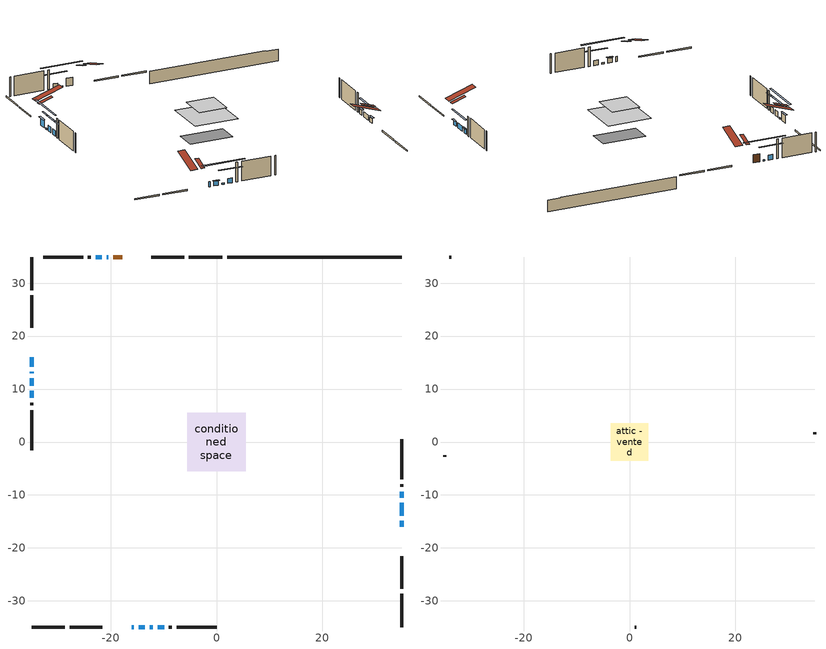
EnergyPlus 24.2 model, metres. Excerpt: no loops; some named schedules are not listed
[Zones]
conditioned space
 floor adiabatic (AdiabaticFloorConstruction): -5.5,-5.5 -5.5,5.5 5.5,5.5 5.5,-5.5 z3.36
 floor foundation (Slab1 construction): -5.45,-2.78 -5.45,2.78 5.45,2.78 5.45,-2.78 z-2.13
 wall outside (RimJoist1 construction): 1.09,34.94 -5.2,34.94 / -34.94,-34.94 -28.65,-34.94 / -34.94,34.94 -34.94,28.65 / 34.94,-34.94 34.94,-28.65 z0.92:1.22
 wall outside (RimJoist2 construction): -6.13,34.94 -12.3,34.94 / -27.72,-34.94 -21.55,-34.94 / -34.94,27.72 -34.94,21.55 / 34.94,-27.72 34.94,-21.55 z0.92:1.22
 wall outside (AdiabaticWallConstruction 1): -17.83,34.94 -19.49,34.94 z0.92:2.95
 wall outside (AdiabaticWallConstruction): -16.02,-34.94 -15.61,-34.94 / -21.66,34.94 -22.84,34.94 / -11.09,-34.94 -9.9,-34.94 z0.92:2.14; 34.94,-16.02 34.94,-14.86 / 34.94,-10.53 34.94,-9.37 z0.92:2.11; -14.68,-34.94 -13.56,-34.94 z0.92:2.06; -34.94,16.02 -34.94,14.19 z0.92:2.8; -20.41,34.94 -20.73,34.94 / -12.64,-34.94 -12.01,-34.94 / -34.94,13.27 -34.94,12.95 z0.92:1.24; 34.94,-13.93 34.94,-11.45 z0.92:2.19; -34.94,12.02 -34.94,10.64 / -34.94,9.72 -34.94,8.34 z0.92:2.34
 wall outside (Wall1 construction): -23.77,34.94 -24.27,34.94 / -8.97,-34.94 -8.47,-34.94 / -34.94,7.41 -34.94,6.91 / 34.94,-8.44 34.94,-7.94 z0.92:5.8
 wall outside (Wall2 construction): -25.2,34.94 -32.76,34.94 / -7.54,-34.94 0.02,-34.94 / -34.94,5.98 -34.94,-1.58 / 34.94,-7.01 34.94,0.55 z0.92:5.8
 wall foundation (FoundationWall1 construction): 2.02,34.94,-2.13 2.02,34.94,0.92 31.65,34.94,0.92 31.65,34.94,0.8 34.94,34.94,0.8 34.94,34.94,-2.13
 window (WindowConstruction 9): -16.02,-34.94 -15.61,-34.94 z0.92:2.14
 window (WindowConstruction 6): 34.94,-16.02 34.94,-14.86 z0.92:2.11
 window (WindowConstruction 7): -14.68,-34.94 -13.57,-34.94 z0.92:2.06
 window (WindowConstruction 8): -34.94,16.02 -34.94,14.19 z0.92:2.79
 window (WindowConstruction 10): -20.42,34.94 -20.73,34.94 z0.92:1.24
 window (WindowConstruction 11): -12.64,-34.94 -12.02,-34.94 z0.92:1.24
 window (WindowConstruction 12): -34.94,13.26 -34.94,12.95 z0.92:1.24
 window (WindowConstruction): 34.94,-13.93 34.94,-11.45 z0.92:2.19
 window (WindowConstruction 1): -21.66,34.94 -22.84,34.94 z0.92:2.14
 window (WindowConstruction 2): -11.09,-34.94 -9.9,-34.94 z0.92:2.14
 window (WindowConstruction 3): -34.94,12.02 -34.94,10.64 z0.92:2.34
 window (WindowConstruction 4): -34.94,9.72 -34.94,8.34 z0.92:2.34
 window (WindowConstruction 5): 34.94,-10.53 34.94,-9.37 z0.92:2.11
 door (Door): -17.83,34.94 -19.49,34.94 z0.92:2.95
 ceiling adiabatic (AdiabaticFloorConstruction): 5.5,-5.5 5.5,5.5 -5.5,5.5 -5.5,-5.5 z3.36
 roof outside (Roof2 construction): -16.9,34.94,5.8 -16.9,31.47,6.95 -15.99,31.47,6.95 -15.99,34.94,5.8; -16.95,-34.94,5.8 -16.95,-31.47,6.95 -17.86,-31.47,6.95 -17.86,-34.94,5.8; -34.94,16.95,5.8 -31.47,16.95,6.95 -31.47,17.86,6.95 -34.94,17.86,5.8; 34.94,-16.95,5.8 31.47,-16.95,6.95 31.47,-17.86,6.95 34.94,-17.86,5.8
attic - vented
 floor to conditioned space (Floor1 construction Reversed): -3.56,-3.56 -3.56,3.56 3.56,3.56 3.56,-3.56 z5.8
 wall outside (Wall4 construction): -33.69,34.94 -34.01,34.94 / 0.94,-34.94 1.27,-34.94 / -34.94,-2.51 -34.94,-2.83 / 34.94,1.48 34.94,1.8 z0.92:5.8
 roof outside (Roof1 construction): -15.06,34.94,5.8 -15.06,27.99,8.11 -13.23,27.99,8.11 -13.23,34.94,5.8; -18.79,-34.94,5.8 -18.79,-27.99,8.11 -20.62,-27.99,8.11 -20.62,-34.94,5.8; -34.94,18.79,5.8 -27.99,18.79,8.11 -27.99,20.62,8.11 -34.94,20.62,5.8; 34.94,-18.79,5.8 27.99,-18.79,8.11 27.99,-20.62,8.11 34.94,-20.62,5.8
shading: 34.94,-14.66 34.94,-16.22 35.35,-16.22 35.35,-14.66 z2.31; -13.36,-34.94 -14.88,-34.94 -14.88,-35.35 -13.36,-35.35 z2.26; -34.94,13.99 -34.94,16.22 -35.35,16.22 -35.35,13.99 z3; -25.96,34.94 -15.19,34.94 -15.19,35.35 -25.96,35.35 z6.47; -6.78,-34.94 -17.87,-34.94 -17.87,-35.35 -6.78,-35.35 z6.47; -34.94,7.72 -34.94,18.49 -35.35,18.49 -35.35,7.72 z6.47; 34.94,-8.96 34.94,-16.42 35.35,-16.42 35.35,-8.96 z4.68; -25.33,34.94 -19.17,34.94 -19.17,35.35 -25.33,35.35 z4.63; -7.41,-34.94 -13.58,-34.94 -13.58,-35.35 -7.41,-35.35 z4.63; -34.94,8.15 -34.94,14.51 -35.35,14.51 -35.35,8.15 z4.83; -34.94,5.85 -34.94,12.21 -35.35,12.21 -35.35,5.85 z4.83; 34.94,-9.17 34.94,-10.73 35.35,-10.73 35.35,-9.17 z2.31
[Building]
Building 1: Terrain=Suburbs
[Site:Location]
Montreal St Hubert_QC: Latitude {deg}=45.52; Longitude {deg}=-73.42; Time Zone {hr}=-5; Elevation {m}=27; Keep Site Location Information=Yes
[Site:GroundTemperature:Shallow]
1.93383, -0.393777, -0.58018, 0.524388, 4.95861, 9.37218, 13.1985, 15.6224, 15.8283, 13.8569, 10.1281, 5.84996
[Site:WaterMainsTemperature]
Calculation Method=Schedule; Temperature Schedule=mains temperature schedule
[Material] Roughness=Rough; Thermal Absorptance=0.9
Name | Thickness {m} | Conductivity {W/m-K} | Density {kg/m3} | Specific Heat {J/kg-K} | Solar Absorptance | Visible Absorptance
asphalt or fiberglass shingles | 0.00635 | 0.162714 | 1121.4 | 1465.45 | 0.84 | 0.84
ceiling loosefill ins | 0.254 | 0.0480833 | 16.02 | 1046.75 | 0.7 | 0.7
ceiling stud and cavity | 0.1397 | 0.23542 | 65.682 | 1177.47 | 0.7 | 0.7
concrete 4.0 in. | 0.1016 | 1.803125 | 2242.8 | 837.4 | 0.7 | 0.7
concrete 8.0 in. | 0.2032 | 1.803125 | 2242.8 | 837.4 | 0.7 | 0.7
door material | 0.04445 | 0.0451087 | 512.64 | 1214.23 | 0.7 | 0.7
floor covering | 0.0127 | 0.0433444 | 54.468 | 1339.84 | 0.6 | 0.6
floor rigid ins; wall rigid ins | 0.512978 | 0.029427 | 32.04 | 1214.23 | 0.7 | 0.7
floor stud and cavity | 0.1397 | 1.75129 | 37.0049 | 1207.88 | 0.7 | 0.7
furniture material conditioned space 1 | 0.1524 | 0.115458 | 640.8 | 1214.23 | 0.6 | 0.6
gypsum board | 0.0127 | 0.160291 | 801 | 837.4 | 0.6 | 0.6
osb sheathing 0.5 in. | 0.0127 | 0.115458 | 512.64 | 1214.23 | 0.7 | 0.7
osb sheathing 0.75 in. | 0.01905 | 0.115458 | 512.64 | 1214.23 | 0.7 | 0.7
rim joist stud and cavity | 0.0508 | 0.177588 | 50.32683 | 1063.81 | 0.6 | 0.6
rim joist stud and cavity 1 | 0.0508 | 0.271007 | 50.32683 | 1063.81 | 0.6 | 0.6
roof stud and cavity | 0.2032 | 0.117781 | 78.34581 | 1123.46 | 0.7 | 0.7
wall stud and cavity | 0.1397 | 0.138221 | 139.0536 | 1170.24 | 0.7 | 0.7
wall stud and cavity 1 | 0.1397 | 0.138704 | 139.0536 | 1170.24 | 0.7 | 0.7
wall stud and cavity 2 | 0.0889 | 6.1454 | 50.32683 | 1063.81 | 0.6 | 0.6
wall stud and cavity 3 | 0.0889 | 0.380278 | 52.3479 | 1209.89 | 0.7 | 0.7
wall stud and cavity 4 | 0.0889 | 0.391764 | 83.0341 | 1211.67 | 0.7 | 0.7
wood siding | 0.0254 | 0.102417 | 544.68 | 1172.36 | 0.4 | 0.4
wood siding 1 | 0.00254 | 0.102417 | 544.68 | 1172.36 | 0.4 | 0.4
wood siding 2; wood siding 3; wood siding 4 | 0.0254 | 0.102417 | 544.68 | 1172.36 | 0.7 | 0.7
[WindowMaterial:SimpleGlazingSystem]
Name | U-Factor {W/m2-K} | Solar Heat Gain Coefficient
WindowMaterial | 1.975944 | 0.34
WindowMaterial 1 | 1.995817 | 0.33
WindowMaterial 2 | 1.92655 | 0.35
WindowMaterial 3 | 1.77835 | 0.39
WindowMaterial 4 | 2.00774 | 0.33
WindowMaterial 5 | 1.836833 | 0.37
WindowMaterial 6 | 1.8516 | 0.36
WindowMaterial 7 | 1.81639 | 0.39
WindowMaterial 8 | 4.786554 | 0.61
WindowMaterial 9 | 8.12295 | 0.45
[Construction]
AdiabaticFloorConstruction: floor stud and cavity, floor rigid ins, osb sheathing 0.75 in., floor covering
AdiabaticWallConstruction: wood siding 3, wall rigid ins, wall stud and cavity 3, gypsum board
AdiabaticWallConstruction 1: wood siding 4, wall rigid ins, wall stud and cavity 3, gypsum board
Door: door material
Floor1 construction Reversed: gypsum board, ceiling stud and cavity, ceiling loosefill ins
FoundationWall1 construction: concrete 8.0 in.
furniture construction conditioned space 1: furniture material conditioned space 1
PartitionWallConstruction: gypsum board, wall stud and cavity 4, gypsum board
RimJoist1 construction: wood siding 2, rim joist stud and cavity
RimJoist2 construction: wood siding 2, rim joist stud and cavity 1
Roof1 construction: asphalt or fiberglass shingles
Roof2 construction: asphalt or fiberglass shingles, osb sheathing 0.75 in., roof stud and cavity, gypsum board
Slab1 construction: concrete 4.0 in.
Wall1 construction: wood siding, osb sheathing 0.5 in., wall stud and cavity, gypsum board
Wall2 construction: wood siding, osb sheathing 0.5 in., wall stud and cavity 1, gypsum board
Wall4 construction: wood siding 1, wall stud and cavity 2
WindowConstruction: WindowMaterial
WindowConstruction 1; WindowConstruction 2: WindowMaterial 1
WindowConstruction 10; WindowConstruction 11; WindowConstruction 12: WindowMaterial 9
WindowConstruction 3: WindowMaterial 2
WindowConstruction 4: WindowMaterial 3
WindowConstruction 5: WindowMaterial 4
WindowConstruction 6: WindowMaterial 5
WindowConstruction 7: WindowMaterial 6
WindowConstruction 8: WindowMaterial 7
WindowConstruction 9: WindowMaterial 8
[Zone] Multiplier=1; Part of Total Floor Area=Yes
Name | Volume {m3}
attic - vented | 19.0942
conditioned space | 483.7
[Space]
Name | Zone | Volume {m3}
attic - vented 1 | attic - vented | 19.0942
conditioned space 1 | conditioned space | 483.7
[ZoneInfiltration:EffectiveLeakageArea]
infil attic - vented 1: Zone or Space=attic - vented 1; Schedule=Always On Discrete; Effective Air Leakage Area {cm2}=1967.23; Stack Coefficient=0.00050007; Wind Coefficient=1.5109e-05
[ZoneMixing]
whole house fan mix: Zone or Space=attic - vented; Schedule=Always On Continuous; Design Flow Rate Calculation Method=Flow/Zone; Design Flow Rate {m3/s}=0; Source Zone or Space=conditioned space
[SurfaceProperty:ExposedFoundationPerimeter]
Slab1: Exposed Perimeter Calculation Method=TotalExposedPerimeter; Total Exposed Perimeter {m}=32.919
[InternalMass] Zone or ZoneList=conditioned space; Space or SpaceList=conditioned space 1
Name | Construction | Surface Area {m2}
furniture mass conditioned space 1 | furniture construction conditioned space 1 | 72.6799
partition wall mass | PartitionWallConstruction | 181.7
[Lights]
interior lighting: Zone or ZoneList or Space or SpaceList=conditioned space 1; Schedule=interior lighting schedule; Design Level Calculation Method=LightingLevel; Lighting Level {W}=343.2; Return Air Fraction=0; Fraction Radiant=0.6; Fraction Visible=0.2; Fraction Replaceable=1
[People]
occupants: Zone or ZoneList or Space or SpaceList=conditioned space 1; Number of People Schedule=occupants schedule; Number of People Calculation Method=People; Number of People=3; Fraction Radiant=0.314171; Sensible Heat Fraction=0.56303; Activity Level Schedule=occupants activity schedule; Carbon Dioxide Generation Rate {m3/s-W}=0; Enable ASHRAE 55 Comfort Warnings=No; Mean Radiant Temperature Calculation Type=EnclosureAveraged
[ElectricEquipment] Zone or ZoneList or Space or SpaceList=conditioned space 1; Design Level Calculation Method=EquipmentLevel
Name | Schedule | Design Level {W} | Fraction Latent | Fraction Radiant | Fraction Lost
clothes dryer | clothes dryer schedule | 140.772 | 0.015 | 0.081 | 0.85
clothes washer | clothes washer schedule | 32.1985 | 0.03 | 0.162 | 0.7
cooking range | cooking range schedule | 215.147 | 0.08 | 0.432 | 0.2
dishwasher | dishwasher schedule | 66.8632 | 0.3 | 0.18 | 0.4
fridge | fridge schedule | 72.9452 | 0 | 0.6 | 0
mech vent house fan | mech vent house fan schedule | 0 | 0 | 0 | 1
mech vent house fan cfis | mech vent house fan cfis schedule | 0 | 0 | 0 | 0
misc plug loads | misc plug loads schedule | 494.7 | 0.045 | 0.513 | 0.1
whole house fan | Always On Discrete | 0 | 0 | 0 | 1
[OtherEquipment] Zone or ZoneList or Space or SpaceList=conditioned space 1; Design Level Calculation Method=EquipmentLevel
Name | Fuel Type | Schedule | Design Level {W} | Fraction Latent | Fraction Radiant | Fraction Lost
clothes dryer 1 | Electricity | clothes dryer schedule | 0 | 0.015 | 0.081 | 0.85
cooking range 1 | Electricity | cooking range schedule | 0 | 0.08 | 0.432 | 0.2
general water use latent | None | general water use schedule | 62.594 | 1 | 0 | 0
general water use sensible | None | general water use schedule | -61.6891 | 0 | 0.6 | 0
mech vent house fan latent load | None | Always On Discrete | 0 | 1 | 0 | 0
mech vent house fan sensible load | None | Always On Discrete | 0 | 0 | 0 | 0
water heater energy adjustment1 | Electricity | Always On Discrete | 0.01 | 0 | 0 | 1
[ZoneInfiltration:DesignFlowRate] Zone or ZoneList or Space or SpaceList=conditioned space 1; Schedule=Always On Discrete; Design Flow Rate Calculation Method=Flow/Zone; Design Flow Rate {m3/s}=0
infil flow; natural vent flow; whole house fan flow
[Foundation:Kiva]
Foundation Kiva 1: Initial Indoor Air Temperature {C}=21; Wall Height Above Grade {m}=0.920008; Wall Depth Below Slab {m}=0.2032
[Foundation:Kiva:Settings]
Soil Conductivity {W/m-K}=0.849921; Soil Density {kg/m3}=1842.3; Soil Specific Heat {J/kg-K}=418.7; Ground Solar Absorptivity=0.9; Ground Thermal Absorptivity=0.9; Ground Surface Roughness {m}=0.03; Far-Field Width {m}=40; Deep-Ground Boundary Condition=ZeroFlux; Deep-Ground Depth {m}=40; Minimum Cell Dimension {m}=0.2; Maximum Cell Growth Coefficient=3; Simulation Timestep=Timestep
[Exterior:Lights]
exterior lighting: Schedule=exterior lighting schedule; Design Level {W}=75.6
[Schedule:Constant]
Name | Hourly Value
Always On Continuous; mech vent house fan schedule; mech vent house fan cfis schedule; Always On Discrete | 1
occupants activity schedule | 117.228
fridge schedule | 0
[Schedule:Week:Daily]
interior lighting schedule Week Rule - Jan1-Jan27: interior lighting schedule day, interior lighting schedule day, interior lighting schedule day, interior lighting schedule day, interior lighting schedule day, interior lighting schedule day, interior lighting schedule day, interior lighting schedule default day, interior lighting schedule default day, interior lighting schedule default day, interior lighting schedule default day, interior lighting schedule default day
interior lighting schedule Week Rule - Jan28-Feb3: interior lighting schedule day, interior lighting schedule day, interior lighting schedule day, interior lighting schedule day, interior lighting schedule day 1, interior lighting schedule day 1, interior lighting schedule day 1, interior lighting schedule default day, interior lighting schedule default day, interior lighting schedule default day, interior lighting schedule default day, interior lighting schedule default day
interior lighting schedule Week Rule - Feb4-Feb24: interior lighting schedule day 1, interior lighting schedule day 1, interior lighting schedule day 1, interior lighting schedule day 1, interior lighting schedule day 1, interior lighting schedule day 1, interior lighting schedule day 1, interior lighting schedule default day, interior lighting schedule default day, interior lighting schedule default day, interior lighting schedule default day, interior lighting schedule default day
interior lighting schedule Week Rule - Feb25-Mar3: interior lighting schedule day 1, interior lighting schedule day 1, interior lighting schedule day 1, interior lighting schedule day 1, interior lighting schedule day 2, interior lighting schedule day 2, interior lighting schedule day 2, interior lighting schedule default day, interior lighting schedule default day, interior lighting schedule default day, interior lighting schedule default day, interior lighting schedule default day
interior lighting schedule Week Rule - Mar4-Mar31: interior lighting schedule day 2, interior lighting schedule day 2, interior lighting schedule day 2, interior lighting schedule day 2, interior lighting schedule day 2, interior lighting schedule day 2, interior lighting schedule day 2, interior lighting schedule default day, interior lighting schedule default day, interior lighting schedule default day, interior lighting schedule default day, interior lighting schedule default day
interior lighting schedule Week Rule - Apr1-Apr28: interior lighting schedule day 3, interior lighting schedule day 3, interior lighting schedule day 3, interior lighting schedule day 3, interior lighting schedule day 3, interior lighting schedule day 3, interior lighting schedule day 3, interior lighting schedule default day, interior lighting schedule default day, interior lighting schedule default day, interior lighting schedule default day, interior lighting schedule default day
interior lighting schedule Week Rule - Apr29-May5: interior lighting schedule day 3, interior lighting schedule day 3, interior lighting schedule day 4, interior lighting schedule day 4, interior lighting schedule day 4, interior lighting schedule day 4, interior lighting schedule day 4, interior lighting schedule default day, interior lighting schedule default day, interior lighting schedule default day, interior lighting schedule default day, interior lighting schedule default day
interior lighting schedule Week Rule - May6-May26: interior lighting schedule day 4, interior lighting schedule day 4, interior lighting schedule day 4, interior lighting schedule day 4, interior lighting schedule day 4, interior lighting schedule day 4, interior lighting schedule day 4, interior lighting schedule default day, interior lighting schedule default day, interior lighting schedule default day, interior lighting schedule default day, interior lighting schedule default day
interior lighting schedule Week Rule - May27-Jun2: interior lighting schedule day 4, interior lighting schedule day 4, interior lighting schedule day 4, interior lighting schedule day 4, interior lighting schedule day 4, interior lighting schedule day 5, interior lighting schedule day 5, interior lighting schedule default day, interior lighting schedule default day, interior lighting schedule default day, interior lighting schedule default day, interior lighting schedule default day
interior lighting schedule Week Rule - Jun3-Jun30: interior lighting schedule day 5, interior lighting schedule day 5, interior lighting schedule day 5, interior lighting schedule day 5, interior lighting schedule day 5, interior lighting schedule day 5, interior lighting schedule day 5, interior lighting schedule default day, interior lighting schedule default day, interior lighting schedule default day, interior lighting schedule default day, interior lighting schedule default day
interior lighting schedule Week Rule - Jul1-Jul28: interior lighting schedule day 6, interior lighting schedule day 6, interior lighting schedule day 6, interior lighting schedule day 6, interior lighting schedule day 6, interior lighting schedule day 6, interior lighting schedule day 6, interior lighting schedule default day, interior lighting schedule default day, interior lighting schedule default day, interior lighting schedule default day, interior lighting schedule default day
interior lighting schedule Week Rule - Jul29-Aug4: interior lighting schedule day 6, interior lighting schedule day 6, interior lighting schedule day 6, interior lighting schedule day 7, interior lighting schedule day 7, interior lighting schedule day 7, interior lighting schedule day 7, interior lighting schedule default day, interior lighting schedule default day, interior lighting schedule default day, interior lighting schedule default day, interior lighting schedule default day
interior lighting schedule Week Rule - Aug5-Aug25: interior lighting schedule day 7, interior lighting schedule day 7, interior lighting schedule day 7, interior lighting schedule day 7, interior lighting schedule day 7, interior lighting schedule day 7, interior lighting schedule day 7, interior lighting schedule default day, interior lighting schedule default day, interior lighting schedule default day, interior lighting schedule default day, interior lighting schedule default day
interior lighting schedule Week Rule - Aug26-Sep1: interior lighting schedule day 7, interior lighting schedule day 7, interior lighting schedule day 7, interior lighting schedule day 7, interior lighting schedule day 7, interior lighting schedule day 7, interior lighting schedule day 8, interior lighting schedule default day, interior lighting schedule default day, interior lighting schedule default day, interior lighting schedule default day, interior lighting schedule default day
interior lighting schedule Week Rule - Sep2-Sep29: interior lighting schedule day 8, interior lighting schedule day 8, interior lighting schedule day 8, interior lighting schedule day 8, interior lighting schedule day 8, interior lighting schedule day 8, interior lighting schedule day 8, interior lighting schedule default day, interior lighting schedule default day, interior lighting schedule default day, interior lighting schedule default day, interior lighting schedule default day
interior lighting schedule Week Rule - Sep30-Oct6: interior lighting schedule day 8, interior lighting schedule day 9, interior lighting schedule day 9, interior lighting schedule day 9, interior lighting schedule day 9, interior lighting schedule day 9, interior lighting schedule day 9, interior lighting schedule default day, interior lighting schedule default day, interior lighting schedule default day, interior lighting schedule default day, interior lighting schedule default day
interior lighting schedule Week Rule - Oct7-Oct27: interior lighting schedule day 9, interior lighting schedule day 9, interior lighting schedule day 9, interior lighting schedule day 9, interior lighting schedule day 9, interior lighting schedule day 9, interior lighting schedule day 9, interior lighting schedule default day, interior lighting schedule default day, interior lighting schedule default day, interior lighting schedule default day, interior lighting schedule default day
interior lighting schedule Week Rule - Oct28-Nov3: interior lighting schedule day 9, interior lighting schedule day 9, interior lighting schedule day 9, interior lighting schedule day 9, interior lighting schedule day 10, interior lighting schedule day 10, interior lighting schedule day 10, interior lighting schedule default day, interior lighting schedule default day, interior lighting schedule default day, interior lighting schedule default day, interior lighting schedule default day
interior lighting schedule Week Rule - Nov4-Nov24: interior lighting schedule day 10, interior lighting schedule day 10, interior lighting schedule day 10, interior lighting schedule day 10, interior lighting schedule day 10, interior lighting schedule day 10, interior lighting schedule day 10, interior lighting schedule default day, interior lighting schedule default day, interior lighting schedule default day, interior lighting schedule default day, interior lighting schedule default day
interior lighting schedule Week Rule - Nov25-Dec1: interior lighting schedule day 10, interior lighting schedule day 10, interior lighting schedule day 10, interior lighting schedule day 10, interior lighting schedule day 10, interior lighting schedule day 10, interior lighting schedule day 11, interior lighting schedule default day, interior lighting schedule default day, interior lighting schedule default day, interior lighting schedule default day, interior lighting schedule default day
interior lighting schedule Week Rule - Dec2-Dec31: interior lighting schedule day 11, interior lighting schedule day 11, interior lighting schedule day 11, interior lighting schedule day 11, interior lighting schedule day 11, interior lighting schedule day 11, interior lighting schedule day 11, interior lighting schedule default day, interior lighting schedule default day, interior lighting schedule default day, interior lighting schedule default day, interior lighting schedule default day
occupants schedule Week Rule - Jan1-Dec31: occupants schedule day, occupants schedule day, occupants schedule day, occupants schedule day, occupants schedule day, occupants schedule day, occupants schedule day, occupants schedule default day, occupants schedule default day, occupants schedule default day, occupants schedule default day, occupants schedule default day
clothes dryer schedule Week Rule - Jan1-Dec31: clothes dryer schedule day, clothes dryer schedule day, clothes dryer schedule day, clothes dryer schedule day, clothes dryer schedule day, clothes dryer schedule day, clothes dryer schedule day, clothes dryer schedule default day, clothes dryer schedule default day, clothes dryer schedule default day, clothes dryer schedule default day, clothes dryer schedule default day
clothes washer schedule Week Rule - Jan1-Dec31: clothes washer schedule day, clothes washer schedule day, clothes washer schedule day, clothes washer schedule day, clothes washer schedule day, clothes washer schedule day, clothes washer schedule day, clothes washer schedule default day, clothes washer schedule default day, clothes washer schedule default day, clothes washer schedule default day, clothes washer schedule default day
cooking range schedule Week Rule - Jan1-Dec31: cooking range schedule day, cooking range schedule day, cooking range schedule day, cooking range schedule day, cooking range schedule day, cooking range schedule day, cooking range schedule day, cooking range schedule default day, cooking range schedule default day, cooking range schedule default day, cooking range schedule default day, cooking range schedule default day
dishwasher schedule Week Rule - Jan1-Dec31: dishwasher schedule day, dishwasher schedule day, dishwasher schedule day, dishwasher schedule day, dishwasher schedule day, dishwasher schedule day, dishwasher schedule day, dishwasher schedule default day, dishwasher schedule default day, dishwasher schedule default day, dishwasher schedule default day, dishwasher schedule default day
misc plug loads schedule Week Rule - Jan1-Dec31: misc plug loads schedule day, misc plug loads schedule day, misc plug loads schedule day, misc plug loads schedule day, misc plug loads schedule day, misc plug loads schedule day, misc plug loads schedule day, misc plug loads schedule default day, misc plug loads schedule default day, misc plug loads schedule default day, misc plug loads schedule default day, misc plug loads schedule default day
general water use schedule Week Rule - Jan1-Dec31: general water use schedule day, general water use schedule day, general water use schedule day, general water use schedule day, general water use schedule day, general water use schedule day, general water use schedule day, general water use schedule default day, general water use schedule default day, general water use schedule default day, general water use schedule default day, general water use schedule default day
exterior lighting schedule Week Rule - Jan1-Jan27: exterior lighting schedule day, exterior lighting schedule day, exterior lighting schedule day, exterior lighting schedule day, exterior lighting schedule day, exterior lighting schedule day, exterior lighting schedule day, exterior lighting schedule default day, exterior lighting schedule default day, exterior lighting schedule default day, exterior lighting schedule default day, exterior lighting schedule default day
exterior lighting schedule Week Rule - Jan28-Feb3: exterior lighting schedule day, exterior lighting schedule day, exterior lighting schedule day, exterior lighting schedule day, exterior lighting schedule day 1, exterior lighting schedule day 1, exterior lighting schedule day 1, exterior lighting schedule default day, exterior lighting schedule default day, exterior lighting schedule default day, exterior lighting schedule default day, exterior lighting schedule default day
exterior lighting schedule Week Rule - Feb4-Feb24: exterior lighting schedule day 1, exterior lighting schedule day 1, exterior lighting schedule day 1, exterior lighting schedule day 1, exterior lighting schedule day 1, exterior lighting schedule day 1, exterior lighting schedule day 1, exterior lighting schedule default day, exterior lighting schedule default day, exterior lighting schedule default day, exterior lighting schedule default day, exterior lighting schedule default day
exterior lighting schedule Week Rule - Feb25-Mar3: exterior lighting schedule day 1, exterior lighting schedule day 1, exterior lighting schedule day 1, exterior lighting schedule day 1, exterior lighting schedule day 2, exterior lighting schedule day 2, exterior lighting schedule day 2, exterior lighting schedule default day, exterior lighting schedule default day, exterior lighting schedule default day, exterior lighting schedule default day, exterior lighting schedule default day
exterior lighting schedule Week Rule - Mar4-Mar31: exterior lighting schedule day 2, exterior lighting schedule day 2, exterior lighting schedule day 2, exterior lighting schedule day 2, exterior lighting schedule day 2, exterior lighting schedule day 2, exterior lighting schedule day 2, exterior lighting schedule default day, exterior lighting schedule default day, exterior lighting schedule default day, exterior lighting schedule default day, exterior lighting schedule default day
exterior lighting schedule Week Rule - Apr1-Apr28: exterior lighting schedule day 3, exterior lighting schedule day 3, exterior lighting schedule day 3, exterior lighting schedule day 3, exterior lighting schedule day 3, exterior lighting schedule day 3, exterior lighting schedule day 3, exterior lighting schedule default day, exterior lighting schedule default day, exterior lighting schedule default day, exterior lighting schedule default day, exterior lighting schedule default day
exterior lighting schedule Week Rule - Apr29-May5: exterior lighting schedule day 3, exterior lighting schedule day 3, exterior lighting schedule day 4, exterior lighting schedule day 4, exterior lighting schedule day 4, exterior lighting schedule day 4, exterior lighting schedule day 4, exterior lighting schedule default day, exterior lighting schedule default day, exterior lighting schedule default day, exterior lighting schedule default day, exterior lighting schedule default day
exterior lighting schedule Week Rule - May6-May26: exterior lighting schedule day 4, exterior lighting schedule day 4, exterior lighting schedule day 4, exterior lighting schedule day 4, exterior lighting schedule day 4, exterior lighting schedule day 4, exterior lighting schedule day 4, exterior lighting schedule default day, exterior lighting schedule default day, exterior lighting schedule default day, exterior lighting schedule default day, exterior lighting schedule default day
exterior lighting schedule Week Rule - May27-Jun2: exterior lighting schedule day 4, exterior lighting schedule day 4, exterior lighting schedule day 4, exterior lighting schedule day 4, exterior lighting schedule day 4, exterior lighting schedule day 5, exterior lighting schedule day 5, exterior lighting schedule default day, exterior lighting schedule default day, exterior lighting schedule default day, exterior lighting schedule default day, exterior lighting schedule default day
exterior lighting schedule Week Rule - Jun3-Jun30: exterior lighting schedule day 5, exterior lighting schedule day 5, exterior lighting schedule day 5, exterior lighting schedule day 5, exterior lighting schedule day 5, exterior lighting schedule day 5, exterior lighting schedule day 5, exterior lighting schedule default day, exterior lighting schedule default day, exterior lighting schedule default day, exterior lighting schedule default day, exterior lighting schedule default day
exterior lighting schedule Week Rule - Jul1-Jul28: exterior lighting schedule day 6, exterior lighting schedule day 6, exterior lighting schedule day 6, exterior lighting schedule day 6, exterior lighting schedule day 6, exterior lighting schedule day 6, exterior lighting schedule day 6, exterior lighting schedule default day, exterior lighting schedule default day, exterior lighting schedule default day, exterior lighting schedule default day, exterior lighting schedule default day
exterior lighting schedule Week Rule - Jul29-Aug4: exterior lighting schedule day 6, exterior lighting schedule day 6, exterior lighting schedule day 6, exterior lighting schedule day 7, exterior lighting schedule day 7, exterior lighting schedule day 7, exterior lighting schedule day 7, exterior lighting schedule default day, exterior lighting schedule default day, exterior lighting schedule default day, exterior lighting schedule default day, exterior lighting schedule default day
exterior lighting schedule Week Rule - Aug5-Aug25: exterior lighting schedule day 7, exterior lighting schedule day 7, exterior lighting schedule day 7, exterior lighting schedule day 7, exterior lighting schedule day 7, exterior lighting schedule day 7, exterior lighting schedule day 7, exterior lighting schedule default day, exterior lighting schedule default day, exterior lighting schedule default day, exterior lighting schedule default day, exterior lighting schedule default day
exterior lighting schedule Week Rule - Aug26-Sep1: exterior lighting schedule day 7, exterior lighting schedule day 7, exterior lighting schedule day 7, exterior lighting schedule day 7, exterior lighting schedule day 7, exterior lighting schedule day 7, exterior lighting schedule day 8, exterior lighting schedule default day, exterior lighting schedule default day, exterior lighting schedule default day, exterior lighting schedule default day, exterior lighting schedule default day
exterior lighting schedule Week Rule - Sep2-Sep29: exterior lighting schedule day 8, exterior lighting schedule day 8, exterior lighting schedule day 8, exterior lighting schedule day 8, exterior lighting schedule day 8, exterior lighting schedule day 8, exterior lighting schedule day 8, exterior lighting schedule default day, exterior lighting schedule default day, exterior lighting schedule default day, exterior lighting schedule default day, exterior lighting schedule default day
exterior lighting schedule Week Rule - Sep30-Oct6: exterior lighting schedule day 8, exterior lighting schedule day 9, exterior lighting schedule day 9, exterior lighting schedule day 9, exterior lighting schedule day 9, exterior lighting schedule day 9, exterior lighting schedule day 9, exterior lighting schedule default day, exterior lighting schedule default day, exterior lighting schedule default day, exterior lighting schedule default day, exterior lighting schedule default day
exterior lighting schedule Week Rule - Oct7-Oct27: exterior lighting schedule day 9, exterior lighting schedule day 9, exterior lighting schedule day 9, exterior lighting schedule day 9, exterior lighting schedule day 9, exterior lighting schedule day 9, exterior lighting schedule day 9, exterior lighting schedule default day, exterior lighting schedule default day, exterior lighting schedule default day, exterior lighting schedule default day, exterior lighting schedule default day
exterior lighting schedule Week Rule - Oct28-Nov3: exterior lighting schedule day 9, exterior lighting schedule day 9, exterior lighting schedule day 9, exterior lighting schedule day 9, exterior lighting schedule day 10, exterior lighting schedule day 10, exterior lighting schedule day 10, exterior lighting schedule default day, exterior lighting schedule default day, exterior lighting schedule default day, exterior lighting schedule default day, exterior lighting schedule default day
exterior lighting schedule Week Rule - Nov4-Nov24: exterior lighting schedule day 10, exterior lighting schedule day 10, exterior lighting schedule day 10, exterior lighting schedule day 10, exterior lighting schedule day 10, exterior lighting schedule day 10, exterior lighting schedule day 10, exterior lighting schedule default day, exterior lighting schedule default day, exterior lighting schedule default day, exterior lighting schedule default day, exterior lighting schedule default day
[Schedule:Year]
interior lighting schedule: interior lighting schedule Week Rule - Jan1-Jan27, 1, 1, 1, 27, interior lighting schedule Week Rule - Jan28-Feb3, 1, 28, 2, 3, interior lighting schedule Week Rule - Feb4-Feb24, 2, 4, 2, 24, interior lighting schedule Week Rule - Feb25-Mar3, 2, 25, 3, 3, interior lighting schedule Week Rule - Mar4-Mar31, 3, 4, 3, 31, interior lighting schedule Week Rule - Apr1-Apr28, 4, 1, 4, 28, interior lighting schedule Week Rule - Apr29-May5, 4, 29, 5, 5, interior lighting schedule Week Rule - May6-May26, 5, 6, 5, 26, interior lighting schedule Week Rule - May27-Jun2, 5, 27, 6, 2, interior lighting schedule Week Rule - Jun3-Jun30, 6, 3, 6, 30, interior lighting schedule Week Rule - Jul1-Jul28, 7, 1, 7, 28, interior lighting schedule Week Rule - Jul29-Aug4, 7, 29, 8, 4, interior lighting schedule Week Rule - Aug5-Aug25, 8, 5, 8, 25, interior lighting schedule Week Rule - Aug26-Sep1, 8, 26, 9, 1, interior lighting schedule Week Rule - Sep2-Sep29, 9, 2, 9, 29, interior lighting schedule Week Rule - Sep30-Oct6, 9, 30, 10, 6, interior lighting schedule Week Rule - Oct7-Oct27, 10, 7, 10, 27, interior lighting schedule Week Rule - Oct28-Nov3, 10, 28, 11, 3, interior lighting schedule Week Rule - Nov4-Nov24, 11, 4, 11, 24, interior lighting schedule Week Rule - Nov25-Dec1, 11, 25, 12, 1, interior lighting schedule Week Rule - Dec2-Dec31, 12, 2, 12, 31
occupants schedule: occupants schedule Week Rule - Jan1-Dec31, 1, 1, 12, 31
clothes dryer schedule: clothes dryer schedule Week Rule - Jan1-Dec31, 1, 1, 12, 31
clothes washer schedule: clothes washer schedule Week Rule - Jan1-Dec31, 1, 1, 12, 31
cooking range schedule: cooking range schedule Week Rule - Jan1-Dec31, 1, 1, 12, 31
dishwasher schedule: dishwasher schedule Week Rule - Jan1-Dec31, 1, 1, 12, 31
misc plug loads schedule: misc plug loads schedule Week Rule - Jan1-Dec31, 1, 1, 12, 31
general water use schedule: general water use schedule Week Rule - Jan1-Dec31, 1, 1, 12, 31
exterior lighting schedule: exterior lighting schedule Week Rule - Jan1-Jan27, 1, 1, 1, 27, exterior lighting schedule Week Rule - Jan28-Feb3, 1, 28, 2, 3, exterior lighting schedule Week Rule - Feb4-Feb24, 2, 4, 2, 24, exterior lighting schedule Week Rule - Feb25-Mar3, 2, 25, 3, 3, exterior lighting schedule Week Rule - Mar4-Mar31, 3, 4, 3, 31, exterior lighting schedule Week Rule - Apr1-Apr28, 4, 1, 4, 28, exterior lighting schedule Week Rule - Apr29-May5, 4, 29, 5, 5, exterior lighting schedule Week Rule - May6-May26, 5, 6, 5, 26, exterior lighting schedule Week Rule - May27-Jun2, 5, 27, 6, 2, exterior lighting schedule Week Rule - Jun3-Jun30, 6, 3, 6, 30, exterior lighting schedule Week Rule - Jul1-Jul28, 7, 1, 7, 28, exterior lighting schedule Week Rule - Jul29-Aug4, 7, 29, 8, 4, exterior lighting schedule Week Rule - Aug5-Aug25, 8, 5, 8, 25, exterior lighting schedule Week Rule - Aug26-Sep1, 8, 26, 9, 1, exterior lighting schedule Week Rule - Sep2-Sep29, 9, 2, 9, 29, exterior lighting schedule Week Rule - Sep30-Oct6, 9, 30, 10, 6, exterior lighting schedule Week Rule - Oct7-Oct27, 10, 7, 10, 27, exterior lighting schedule Week Rule - Oct28-Nov3, 10, 28, 11, 3, exterior lighting schedule Week Rule - Nov4-Nov24, 11, 4, 11, 24, exterior lighting schedule Week Rule - Nov25-Dec1, 11, 25, 12, 1, exterior lighting schedule Week Rule - Dec2-Dec31, 12, 2, 12, 31
[Schedule:Compact]
mains temperature schedule: Through: 01/01, For: AllDays, Until: 24:00, 6.48833, Through: 01/02, For: AllDays, Until: 24:00, 6.41, Through: 01/03, For: AllDays, Until: 24:00, 6.33278, Through: 01/04, For: AllDays, Until: 24:00, 6.25667, Through: 01/05, For: AllDays, Until: 24:00, 6.18222, Through: 01/06, For: AllDays, Until: 24:00, 6.10889, Through: 01/07, For: AllDays, Until: 24:00, 6.03722, Through: 01/08, For: AllDays, Until: 24:00, 5.96667, Through: 01/09, For: AllDays, Until: 24:00, 5.89778, Through: 01/10, For: AllDays, Until: 24:00, 5.83, Through: 01/11, For: AllDays, Until: 24:00, 5.76389, Through: 01/12, For: AllDays, Until: 24:00, 5.69944, Through: 01/13, For: AllDays, Until: 24:00, 5.63611, Through: 01/14, For: AllDays, Until: 24:00, 5.57444, Through: 01/15, For: AllDays, Until: 24:00, 5.51444, Through: 01/16, For: AllDays, Until: 24:00, 5.45611, Through: 01/17, For: AllDays, Until: 24:00, 5.39944, Through: 01/18, For: AllDays, Until: 24:00, 5.34389, Through: 01/19, For: AllDays, Until: 24:00, 5.29, Through: 01/20, For: AllDays, Until: 24:00, 5.23833, Through: 01/21, For: AllDays, Until: 24:00, 5.18778, Through: 01/22, For: AllDays, Until: 24:00, 5.13889, Through: 01/23, For: AllDays, Until: 24:00, 5.09222, Through: 01/24, For: AllDays, Until: 24:00, 5.04667, Through: 01/25, For: AllDays, Until: 24:00, 5.00278, Through: 01/26, For: AllDays, Until: 24:00, 4.96111, Through: 01/27, For: AllDays, Until: 24:00, 4.92111, Through: 01/28, For: AllDays, Until: 24:00, 4.88222, Through: 01/29, For: AllDays, Until: 24:00, 4.84556, Through: 01/30, For: AllDays, Until: 24:00, 4.81056, Through: 01/31, For: AllDays, Until: 24:00, 4.77722, Through: 02/01, For: AllDays, Until: 24:00, 4.74611, Through: 02/02, For: AllDays, Until: 24:00, 4.71667, Through: 02/03, For: AllDays, Until: 24:00, 4.68889, Through: 02/04, For: AllDays, Until: 24:00, 4.66278, Through: 02/05, For: AllDays, Until: 24:00, 4.63833, Through: 02/06, For: AllDays, Until: 24:00, 4.61611, Through: 02/07, For: AllDays, Until: 24:00, 4.59556, Through: 02/08, For: AllDays, Until: 24:00, 4.57667, Through: 02/09, For: AllDays, Until: 24:00, 4.56, Through: 02/10, For: AllDays, Until: 24:00, 4.545, Through: 02/11, For: AllDays, Until: 24:00, 4.53167, Through: 02/12, For: AllDays, Until: 24:00, 4.52056, Through: 02/13, For: AllDays, Until: 24:00, 4.51111, Through: 02/14, For: AllDays, Until: 24:00, 4.50333, Through: 02/15, For: AllDays, Until: 24:00, 4.49778, Through: 02/16, For: AllDays, Until: 24:00, 4.49389, Through: 02/17, For: AllDays, Until: 24:00, 4.49167, Through: 02/18, For: AllDays, Until: 24:00, 4.49167, Through: 02/19, For: AllDays, Until: 24:00, 4.49333, Through: 02/20, For: AllDays, Until: 24:00, 4.49722, Through: 02/21, For: AllDays, Until: 24:00, 4.50278, Through: 02/22, For: AllDays, Until: 24:00, 4.51, Through: 02/23, For: AllDays, Until: 24:00, 4.51889, Through: 02/24, For: AllDays, Until: 24:00, 4.53, Through: 02/25, For: AllDays, Until: 24:00, 4.54333, Through: 02/26, For: AllDays, Until: 24:00, 4.55778, Through: 02/27, For: AllDays, Until: 24:00, 4.57444, Through: 02/28, For: AllDays, Until: 24:00, 4.59278, Through: 03/01, For: AllDays, Until: 24:00, 4.61333, Through: 03/02, For: AllDays, Until: 24:00, 4.63556, Through: 03/03, For: AllDays, Until: 24:00, 4.65944, Through: 03/04, For: AllDays, Until: 24:00, 4.685, Through: 03/05, For: AllDays, Until: 24:00, 4.71278, Through: 03/06, For: AllDays, Until: 24:00, 4.74222, Through: 03/07, For: AllDays, Until: 24:00, 4.77333, Through: 03/08, For: AllDays, Until: 24:00, 4.80611, Through: 03/09, For: AllDays, Until: 24:00, 4.84111, Through: 03/10, For: AllDays, Until: 24:00, 4.87722, Through: 03/11, For: AllDays, Until: 24:00, 4.91556, Through: 03/12, For: AllDays, Until: 24:00, 4.95556, Through: 03/13, For: AllDays, Until: 24:00, 4.99722, Through: 03/14, For: AllDays, Until: 24:00, 5.04056, Through: 03/15, For: AllDays, Until: 24:00, 5.08611, Through: 03/16, For: AllDays, Until: 24:00, 5.13278, Through: 03/17, For: AllDays, Until: 24:00, 5.18111, Through: 03/18, For: AllDays, Until: 24:00, 5.23167, Through: 03/19, For: AllDays, Until: 24:00, 5.28333, Through: 03/20, For: AllDays, Until: 24:00, 5.33667, Through: 03/21, For: AllDays, Until: 24:00, 5.39167, Through: 03/22, For: AllDays, Until: 24:00, 5.44833, Through: 03/23, For: AllDays, Until: 24:00, 5.50667, Through: 03/24, For: AllDays, Until: 24:00, 5.56667, Through: 03/25, For: AllDays, Until: 24:00, 5.62778, Through: 03/26, For: AllDays, Until: 24:00, 5.69056, Through: 03/27, For: AllDays, Until: 24:00, 5.755, Through: 03/28, For: AllDays, Until: 24:00, 5.82111, Through: 03/29, For: AllDays, Until: 24:00, 5.88833, Through: 03/30, For: AllDays, Until: 24:00, 5.95722, Through: 03/31, For: AllDays, Until: 24:00, 6.02778, Through: 04/01, For: AllDays, Until: 24:00, 6.09944, Through: 04/02, For: AllDays, Until: 24:00, 6.17222, Through: 04/03, For: AllDays, Until: 24:00, 6.24667, Through: 04/04, For: AllDays, Until: 24:00, 6.32222, Through: 04/05, For: AllDays, Until: 24:00, 6.39944, Through: 04/06, For: AllDays, Until: 24:00, 6.47778, Through: 04/07, For: AllDays, Until: 24:00, 6.55778, Through: 04/08, For: AllDays, Until: 24:00, 6.63889, Through: 04/09, For: AllDays, Until: 24:00, 6.72056, Through: 04/10, For: AllDays, Until: 24:00, 6.80444, Through: 04/11, For: AllDays, Until: 24:00, 6.88889, Through: 04/12, For: AllDays, Until: 24:00, 6.97444, Through: 04/13, For: AllDays, Until: 24:00, 7.06111, Through: 04/14, For: AllDays, Until: 24:00, 7.14944, Through: 04/15, For: AllDays, Until: 24:00, 7.23833, Through: 04/16, For: AllDays, Until: 24:00, 7.32833, Through: 04/17, For: AllDays, Until: 24:00, 7.41944, Through: 04/18, For: AllDays, Until: 24:00, 7.51167, Through: 04/19, For: AllDays, Until: 24:00, 7.605, Through: 04/20, For: AllDays, Until: 24:00, 7.69889, Through: 04/21, For: AllDays, Until: 24:00, 7.79389, Through: 04/22, For: AllDays, Until: 24:00, 7.88944, Through: 04/23, For: AllDays, Until: 24:00, 7.98611, Through: 04/24, For: AllDays, Until: 24:00, 8.08389, Through: 04/25, For: AllDays, Until: 24:00, 8.18222, Through: 04/26, For: AllDays, Until: 24:00, 8.28111, Through: 04/27, For: AllDays, Until: 24:00, 8.38111, Through: 04/28, For: AllDays, Until: 24:00, 8.48167, Through: 04/29, For: AllDays, Until: 24:00, 8.58278, Through: 04/30, For: AllDays, Until: 24:00, 8.685, Through: 05/01, For: AllDays, Until: 24:00, 8.78722, Through: 05/02, For: AllDays, Until: 24:00, 8.89056, Through: 05/03, For: AllDays, Until: 24:00, 8.99444, Through: 05/04, For: AllDays, Until: 24:00, 9.09833, Through: 05/05, For: AllDays, Until: 24:00, 9.20333, Through: 05/06, For: AllDays, Until: 24:00, 9.30833, Through: 05/07, For: AllDays, Until: 24:00, 9.41389, Through: 05/08, For: AllDays, Until: 24:00, 9.52, Through: 05/09, For: AllDays, Until: 24:00, 9.62667, Through: 05/10, For: AllDays, Until: 24:00, 9.73333, Through: 05/11, For: AllDays, Until: 24:00, 9.84056, Through: 05/12, For: AllDays, Until: 24:00, 9.94778, Through: 05/13, For: AllDays, Until: 24:00, 10.0556, Through: 05/14, For: AllDays, Until: 24:00, 10.1633, Through: 05/15, For: AllDays, Until: 24:00, 10.2711, Through: 05/16, For: AllDays, Until: 24:00, 10.3794, Through: 05/17, For: AllDays, Until: 24:00, 10.4878, Through: 05/18, For: AllDays, Until: 24:00, 10.5961, Through: 05/19, For: AllDays, Until: 24:00, 10.705, Through: 05/20, For: AllDays, Until: 24:00, 10.8133, Through: 05/21, For: AllDays, Until: 24:00, 10.9217, Through: 05/22, For: AllDays, Until: 24:00, 11.03, Through: 05/23, For: AllDays, Until: 24:00, 11.1383, Through: 05/24, For: AllDays, Until: 24:00, 11.2467, Through: 05/25, For: AllDays, Until: 24:00, 11.355, Through: 05/26, For: AllDays, Until: 24:00, 11.4628, Through: 05/27, For: AllDays, Until: 24:00, 11.5706, Through: 05/28, For: AllDays, Until: 24:00, 11.6783, Through: 05/29, For: AllDays, Until: 24:00, 11.7856, Through: 05/30, For: AllDays, Until: 24:00, 11.8928, Through: 05/31, For: AllDays, Until: 24:00, 11.9994, Through: 06/01, For: AllDays, Until: 24:00, 12.1056, Through: 06/02, For: AllDays, Until: 24:00, 12.2117, Through: 06/03, For: AllDays, Until: 24:00, 12.3172, Through: 06/04, For: AllDays, Until: 24:00, 12.4222, Through: 06/05, For: AllDays, Until: 24:00, 12.5267, Through: 06/06, For: AllDays, Until: 24:00, 12.6306, Through: 06/07, For: AllDays, Until: 24:00, 12.7344, Through: 06/08, For: AllDays, Until: 24:00, 12.8372, Through: 06/09, For: AllDays, Until: 24:00, 12.9394, Through: 06/10, For: AllDays, Until: 24:00, 13.0411, Through: 06/11, For: AllDays, Until: 24:00, 13.1422, Through: 06/12, For: AllDays, Until: 24:00, 13.2428, Through: 06/13, For: AllDays, Until: 24:00, 13.3422, Through: 06/14, For: AllDays, Until: 24:00, 13.4411, Through: 06/15, For: AllDays, Until: 24:00, 13.5394, Through: 06/16, For: AllDays, Until: 24:00, 13.6367, Through: 06/17, For: AllDays, Until: 24:00, 13.7328, Through: 06/18, For: AllDays, Until: 24:00, 13.8283, Through: 06/19, For: AllDays, Until: 24:00, 13.9233, Through: 06/20, For: AllDays, Until: 24:00, 14.0172, Through: 06/21, For: AllDays, Until: 24:00, 14.11, Through: 06/22, For: AllDays, Until: 24:00, 14.2017, Through: 06/23, For: AllDays, Until: 24:00, 14.2922, Through: 06/24, For: AllDays, Until: 24:00, 14.3822, Through: 06/25, For: AllDays, Until: 24:00, 14.4711, Through: 06/26, For: AllDays, Until: 24:00, 14.5583, Through: 06/27, For: AllDays, Until: 24:00, 14.645, Through: 06/28, For: AllDays, Until: 24:00, 14.7306, Through: 06/29, For: AllDays, Until: 24:00, 14.8144, Through: 06/30, For: AllDays, Until: 24:00, 14.8978, Through: 07/01, For: AllDays, Until: 24:00, 14.9794, Through: 07/02, For: AllDays, Until: 24:00, 15.06, Through: 07/03, For: AllDays, Until: 24:00, 15.1394, Through: 07/04, For: AllDays, Until: 24:00, 15.2172, Through: 07/05, For: AllDays, Until: 24:00, 15.2939, Through: 07/06, For: AllDays, Until: 24:00, 15.3694, Through: 07/07, For: AllDays, Until: 24:00, 15.4433, Through: 07/08, For: AllDays, Until: 24:00, 15.5161, Through: 07/09, For: AllDays, Until: 24:00, 15.5872, Through: 07/10, For: AllDays, Until: 24:00, 15.6572, Through: 07/11, For: AllDays, Until: 24:00, 15.7256, Through: 07/12, For: AllDays, Until: 24:00, 15.7922, Through: 07/13, For: AllDays, Until: 24:00, 15.8578, Through: 07/14, For: AllDays, Until: 24:00, 15.9217, Through: 07/15, For: AllDays, Until: 24:00, 15.9839, Through: 07/16, For: AllDays, Until: 24:00, 16.045, Through: 07/17, For: AllDays, Until: 24:00, 16.1044, Through: 07/18, For: AllDays, Until: 24:00, 16.1622, Through: 07/19, For: AllDays, Until: 24:00, 16.2183, Through: 07/20, For: AllDays, Until: 24:00, 16.2728, Through: 07/21, For: AllDays, Until: 24:00, 16.3256, Through: 07/22, For: AllDays, Until: 24:00, 16.3772, Through: 07/23, For: AllDays, Until: 24:00, 16.4267, Through: 07/24, For: AllDays, Until: 24:00, 16.4744, Through: 07/25, For: AllDays, Until: 24:00, 16.5211, Through: 07/26, For: AllDays, Until: 24:00, 16.5656, Through: 07/27, For: AllDays, Until: 24:00, 16.6083, Through: 07/28, For: AllDays, Until: 24:00, 16.6494, Through: 07/29, For: AllDays, Until: 24:00, 16.6889, Through: 07/30, For: AllDays, Until: 24:00, 16.7267, Through: 07/31, For: AllDays, Until: 24:00, 16.7628, Through: 08/01, For: AllDays, Until: 24:00, 16.7972, Through: 08/02, For: AllDays, Until: 24:00, 16.8294, Through: 08/03, For: AllDays, Until: 24:00, 16.86, Through: 08/04, For: AllDays, Until: 24:00, 16.8889, Through: 08/05, For: AllDays, Until: 24:00, 16.9156, Through: 08/06, For: AllDays, Until: 24:00, 16.9411, Through: 08/07, For: AllDays, Until: 24:00, 16.9644, Through: 08/08, For: AllDays, Until: 24:00, 16.9861, Through: 08/09, For: AllDays, Until: 24:00, 17.0056, Through: 08/10, For: AllDays, Until: 24:00, 17.0233, Through: 08/11, For: AllDays, Until: 24:00, 17.0394, Through: 08/12, For: AllDays, Until: 24:00, 17.0539, Through: 08/13, For: AllDays, Until: 24:00, 17.0661, Through: 08/14, For: AllDays, Until: 24:00, 17.0767, Through: 08/15, For: AllDays, Until: 24:00, 17.085, Through: 08/16, For: AllDays, Until: 24:00, 17.0922, Through: 08/17, For: AllDays, Until: 24:00, 17.0967, Through: 08/18, For: AllDays, Until: 24:00, 17.1, Through: 08/19, For: AllDays, Until: 24:00, 17.1011, Through: 08/20, For: AllDays, Until: 24:00, 17.1006, Through: 08/21, For: AllDays, Until: 24:00, 17.0978, Through: 08/22, For: AllDays, Until: 24:00, 17.0933, Through: 08/23, For: AllDays, Until: 24:00, 17.0872, Through: 08/24, For: AllDays, Until: 24:00, 17.0789, Through: 08/25, For: AllDays, Until: 24:00, 17.0689, Through: 08/26, For: AllDays, Until: 24:00, 17.0572, Through: 08/27, For: AllDays, Until: 24:00, 17.0433, Through: 08/28, For: AllDays, Until: 24:00, 17.0278, Through: 08/29, For: AllDays, Until: 24:00, 17.01, Through: 08/30, For: AllDays, Until: 24:00, 16.9911, Through: 08/31, For: AllDays, Until: 24:00, 16.97, Through: 09/01, For: AllDays, Until: 24:00, 16.9467, Through: 09/02, For: AllDays, Until: 24:00, 16.9222, Through: 09/03, For: AllDays, Until: 24:00, 16.8956, Through: 09/04, For: AllDays, Until: 24:00, 16.8672, Through: 09/05, For: AllDays, Until: 24:00, 16.8372, Through: 09/06, For: AllDays, Until: 24:00, 16.805, Through: 09/07, For: AllDays, Until: 24:00, 16.7711, Through: 09/08, For: AllDays, Until: 24:00, 16.7356, Through: 09/09, For: AllDays, Until: 24:00, 16.6983, Through: 09/10, For: AllDays, Until: 24:00, 16.6594, Through: 09/11, For: AllDays, Until: 24:00, 16.6189, Through: 09/12, For: AllDays, Until: 24:00, 16.5761, Through: 09/13, For: AllDays, Until: 24:00, 16.5322, Through: 09/14, For: AllDays, Until: 24:00, 16.4861, Through: 09/15, For: AllDays, Until: 24:00, 16.4389, Through: 09/16, For: AllDays, Until: 24:00, 16.3894, Through: 09/17, For: AllDays, Until: 24:00, 16.3383, Through: 09/18, For: AllDays, Until: 24:00, 16.2861, Through: 09/19, For: AllDays, Until: 24:00, 16.2317, Through: 09/20, For: AllDays, Until: 24:00, 16.1761, Through: 09/21, For: AllDays, Until: 24:00, 16.1183, Through: 09/22, For: AllDays, Until: 24:00, 16.0594, Through: 09/23, For: AllDays, Until: 24:00, 15.9989, Through: 09/24, For: AllDays, Until: 24:00, 15.9372, Through: 09/25, For: AllDays, Until: 24:00, 15.8733, Through: 09/26, For: AllDays, Until: 24:00, 15.8083, Through: 09/27, For: AllDays, Until: 24:00, 15.7417, Through: 09/28, For: AllDays, Until: 24:00, 15.6739, Through: 09/29, For: AllDays, Until: 24:00, 15.6044, Through: 09/30, For: AllDays, Until: 24:00, 15.5333, Through: 10/01, For: AllDays, Until: 24:00, 15.4611, Through: 10/02, For: AllDays, Until: 24:00, 15.3878, Through: 10/03, For: AllDays, Until: 24:00, 15.3128, Through: 10/04, For: AllDays, Until: 24:00, 15.2361, Through: 10/05, For: AllDays, Until: 24:00, 15.1583, Through: 10/06, For: AllDays, Until: 24:00, 15.0794, Through: 10/07, For: AllDays, Until: 24:00, 14.9994, Through: 10/08, For: AllDays, Until: 24:00, 14.9178, Through: 10/09, For: AllDays, Until: 24:00, 14.835, Through: 10/10, For: AllDays, Until: 24:00, 14.7511, Through: 10/11, For: AllDays, Until: 24:00, 14.6661, Through: 10/12, For: AllDays, Until: 24:00, 14.58, Through: 10/13, For: AllDays, Until: 24:00, 14.4922, Through: 10/14, For: AllDays, Until: 24:00, 14.4039, Through: 10/15, For: AllDays, Until: 24:00, 14.3144, Through: 10/16, For: AllDays, Until: 24:00, 14.2239, Through: 10/17, For: AllDays, Until: 24:00, 14.1322, Through: 10/18, For: AllDays, Until: 24:00, 14.04, Through: 10/19, For: AllDays, Until: 24:00, 13.9461, Through: 10/20, For: AllDays, Until: 24:00, 13.8517, Through: 10/21, For: AllDays, Until: 24:00, 13.7567, Through: 10/22, For: AllDays, Until: 24:00, 13.6606, Through: 10/23, For: AllDays, Until: 24:00, 13.5633, Through: 10/24, For: AllDays, Until: 24:00, 13.4656, Through: 10/25, For: AllDays, Until: 24:00, 13.3667, Through: 10/26, For: AllDays, Until: 24:00, 13.2672, Through: 10/27, For: AllDays, Until: 24:00, 13.1672, Through: 10/28, For: AllDays, Until: 24:00, 13.0661, Through: 10/29, For: AllDays, Until: 24:00, 12.9644, Through: 10/30, For: AllDays, Until: 24:00, 12.8622, Through: 10/31, For: AllDays, Until: 24:00, 12.7594, Through: 11/01, For: AllDays, Until: 24:00, 12.6561, Through: 11/02, For: AllDays, Until: 24:00, 12.5522, Through: 11/03, For: AllDays, Until: 24:00, 12.4478, Through: 11/04, For: AllDays, Until: 24:00, 12.3428, Through: 11/05, For: AllDays, Until: 24:00, 12.2372, Through: 11/06, For: AllDays, Until: 24:00, 12.1317, Through: 11/07, For: AllDays, Until: 24:00, 12.0256, Through: 11/08, For: AllDays, Until: 24:00, 11.9189, Through: 11/09, For: AllDays, Until: 24:00, 11.8117, Through: 11/10, For: AllDays, Until: 24:00, 11.7044, Through: 11/11, For: AllDays, Until: 24:00, 11.5972, Through: 11/12, For: AllDays, Until: 24:00, 11.4894, Through: 11/13, For: AllDays, Until: 24:00, 11.3817, Through: 11/14, For: AllDays, Until: 24:00, 11.2733, Through: 11/15, For: AllDays, Until: 24:00, 11.165, Through: 11/16, For: AllDays, Until: 24:00, 11.0567, Through: 11/17, For: AllDays, Until: 24:00, 10.9483, Through: 11/18, For: AllDays, Until: 24:00, 10.84, Through: 11/19, For: AllDays, Until: 24:00, 10.7311, Through: 11/20, For: AllDays, Until: 24:00, 10.6228, Through: 11/21, For: AllDays, Until: 24:00, 10.5144, Through: 11/22, For: AllDays, Until: 24:00, 10.4061, Through: 11/23, For: AllDays, Until: 24:00, 10.2978, Through: 11/24, For: AllDays, Until: 24:00, 10.19, Through: 11/25, For: AllDays, Until: 24:00, 10.0817, Through: 11/26, For: AllDays, Until: 24:00, 9.97389, Through: 11/27, For: AllDays, Until: 24:00, 9.86667, Through: 11/28, For: AllDays, Until: 24:00, 9.75944, Through: 11/29, For: AllDays, Until: 24:00, 9.65278, Through: 11/30, For: AllDays, Until: 24:00, 9.54611, Through: 12/01, For: AllDays, Until: 24:00, 9.44, Through: 12/02, For: AllDays, Until: 24:00, 9.33444, Through: 12/03, For: AllDays, Until: 24:00, 9.22889, Through: 12/04, For: AllDays, Until: 24:00, 9.12389, Through: 12/05, For: AllDays, Until: 24:00, 9.01944, Through: 12/06, For: AllDays, Until: 24:00, 8.91611, Through: 12/07, For: AllDays, Until: 24:00, 8.81278, Through: 12/08, For: AllDays, Until: 24:00, 8.71, Through: 12/09, For: AllDays, Until: 24:00, 8.60778, Through: 12/10, For: AllDays, Until: 24:00, 8.50667, Through: 12/11, For: AllDays, Until: 24:00, 8.40556, Through: 12/12, For: AllDays, Until: 24:00, 8.30556, Through: 12/13, For: AllDays, Until: 24:00, 8.20611, Through: 12/14, For: AllDays, Until: 24:00, 8.10778, Through: 12/15, For: AllDays, Until: 24:00, 8.01, Through: 12/16, For: AllDays, Until: 24:00, 7.91333, Through: 12/17, For: AllDays, Until: 24:00, 7.81722, Through: 12/18, For: AllDays, Until: 24:00, 7.72167, Through: 12/19, For: AllDays, Until: 24:00, 7.62778, Through: 12/20, For: AllDays, Until: 24:00, 7.53444, Through: 12/21, For: AllDays, Until: 24:00, 7.44222, Through: 12/22, For: AllDays, Until: 24:00, 7.35056, Through: 12/23, For: AllDays, Until: 24:00, 7.26, Through: 12/24, For: AllDays, Until: 24:00, 7.17111, Through: 12/25, For: AllDays, Until: 24:00, 7.08278, Through: 12/26, For: AllDays, Until: 24:00, 6.99556, Through: 12/27, For: AllDays, Until: 24:00, 6.90944, Through: 12/28, For: AllDays, Until: 24:00, 6.825, Through: 12/29, For: AllDays, Until: 24:00, 6.74111, Through: 12/30, For: AllDays, Until: 24:00, 6.65889, Through: 12/31, For: AllDays, Until: 24:00, 6.57722
